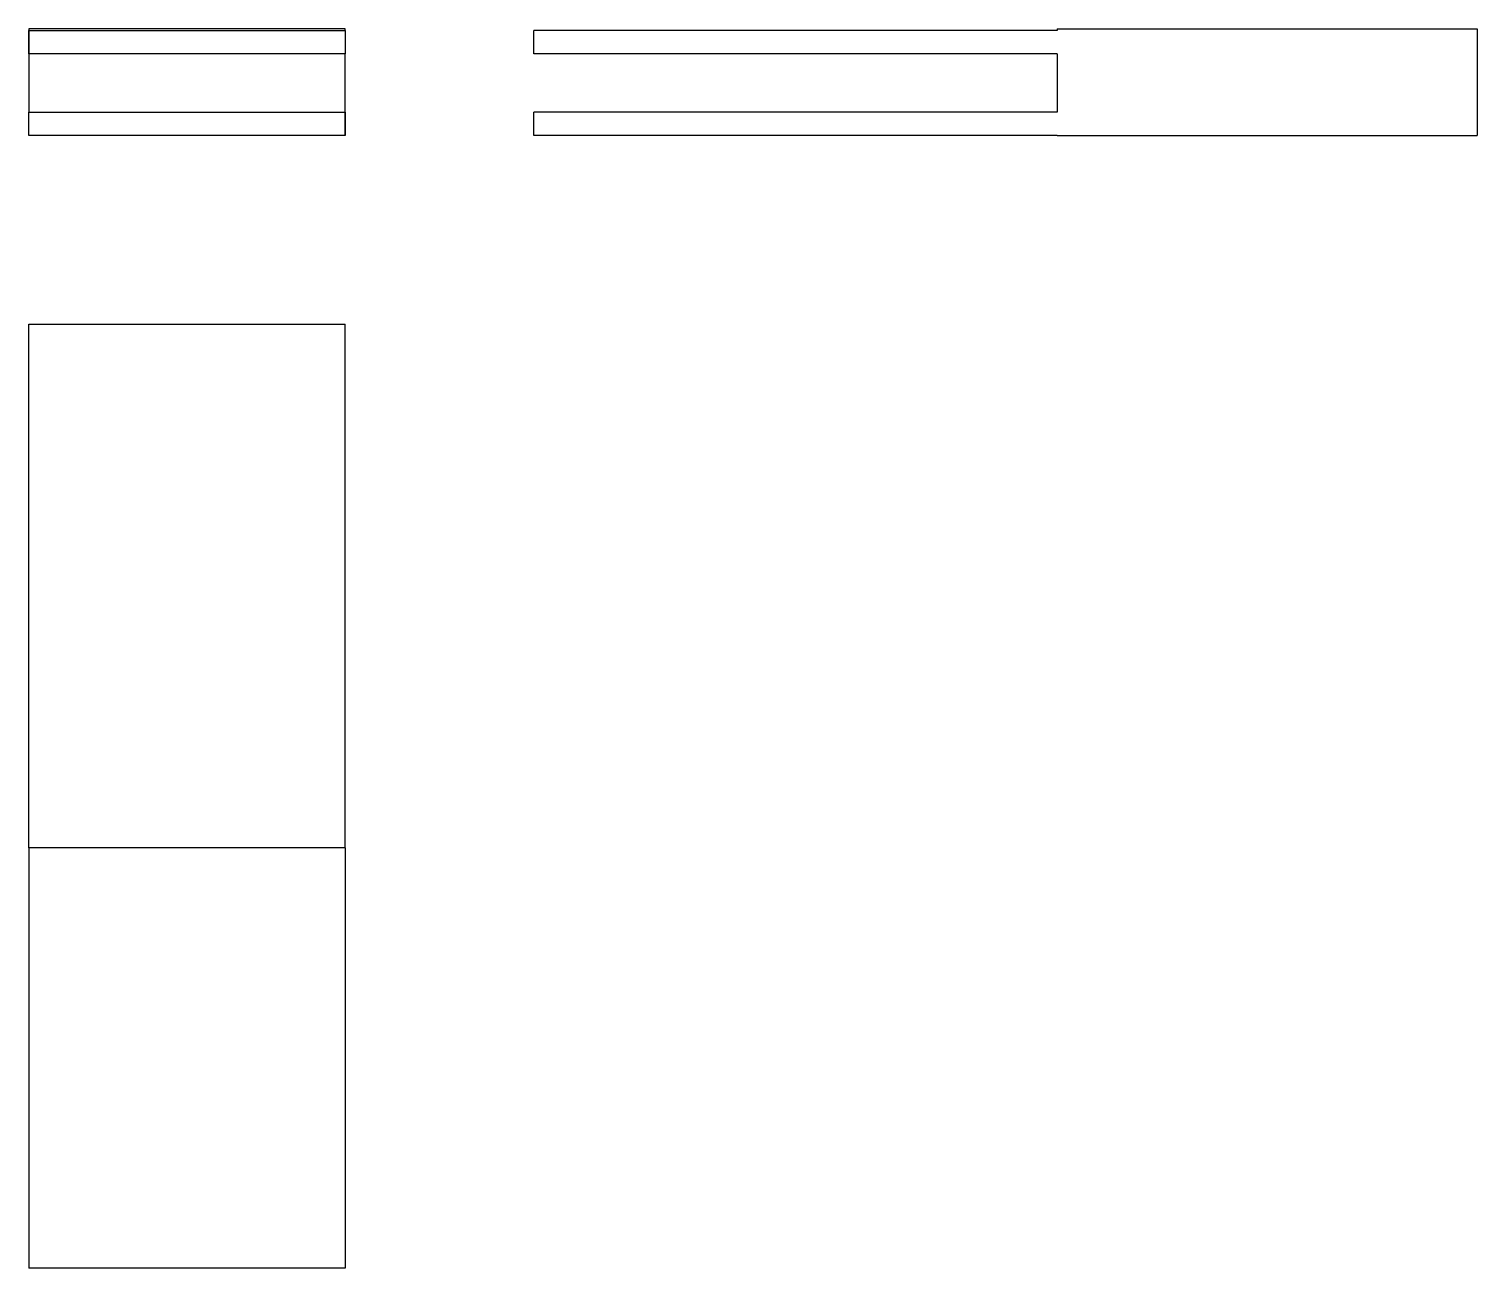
# Model space of a CAD drawing. Extents: x 0 to 2.08, y 0 to 1.77.
import ezdxf

# ---------------------------------------------------------------- set-up
doc = ezdxf.new("R2010")
doc.units = 0
doc.linetypes.add('HIDDEN', pattern=[0.067579, 0.045075, -0.022504])
for name, color, linetype in [('FRONT', 7, 'CONTINUOUS'), ('FRONT_HID', 7, 'HIDDEN'), ('LEFT', 7, 'CONTINUOUS'), ('TOP', 7, 'CONTINUOUS')]:
    doc.layers.add(name, color=color, linetype=linetype)

msp = doc.modelspace()

# ---------------------------------------------------------------- linework, layer by layer
at = {"layer": 'FRONT'}
for p, q in [((0, 1.774507), (0, 1.772451)), ((0.453125, 1.774507), (0, 1.774507)), ((0, 1.739062), (0, 1.772451)), ((0, 1.772451), (0.453125, 1.772451)), ((0.453125, 1.772451), (0.453125, 1.774507)), ((0.453125, 1.772451), (0.453125, 1.739062)), ((0, 1.739062), (0, 1.655263)), ((0.453125, 1.739062), (0, 1.739062)), ((0.453125, 1.655263), (0.453125, 1.739062)), ((0, 1.621875), (0, 1.655263)), ((0, 1.655263), (0.453125, 1.655263)), ((0.453125, 1.655263), (0.453125, 1.621875)), ((0.453125, 1.621875), (0, 1.621875))]:
    msp.add_line(p, q, dxfattribs=at)
at = {"layer": 'FRONT_HID', "linetype": 'HIDDEN'}
for p, q in [((0, 1.774507), (0, 1.621875)), ((0.453125, 1.621875), (0.453125, 1.774507))]:
    msp.add_line(p, q, dxfattribs=at)
at = {"layer": 'LEFT'}
for p, q in [((0.723437, 1.739062), (0.723437, 1.772451)), ((1.473437, 1.772451), (0.723437, 1.772451)), ((1.473437, 1.774507), (2.075, 1.774507)), ((1.473437, 1.774507), (1.473437, 1.772451)), ((2.075, 1.774507), (2.075, 1.621875)), ((1.473437, 1.739062), (0.723437, 1.739062)), ((1.473437, 1.739062), (1.473437, 1.655263)), ((0.723437, 1.621875), (0.723437, 1.655263)), ((1.473437, 1.655263), (0.723437, 1.655263)), ((1.473437, 1.621875), (0.723437, 1.621875)), ((1.473437, 1.621875), (2.075, 1.621875))]:
    msp.add_line(p, q, dxfattribs=at)
at = {"layer": 'TOP'}
for p, q in [((0, 0.601562), (0, 1.351562)), ((0, 1.351562), (0.453125, 1.351562)), ((0.453125, 0.601562), (0.453125, 1.351562)), ((0, 0.601562), (0, 0)), ((0.453125, 0.601562), (0, 0.601562)), ((0.453125, 0.601562), (0.453125, 0)), ((0.453125, 0), (0, 0))]:
    msp.add_line(p, q, dxfattribs=at)

doc.saveas('drawing.dxf')
